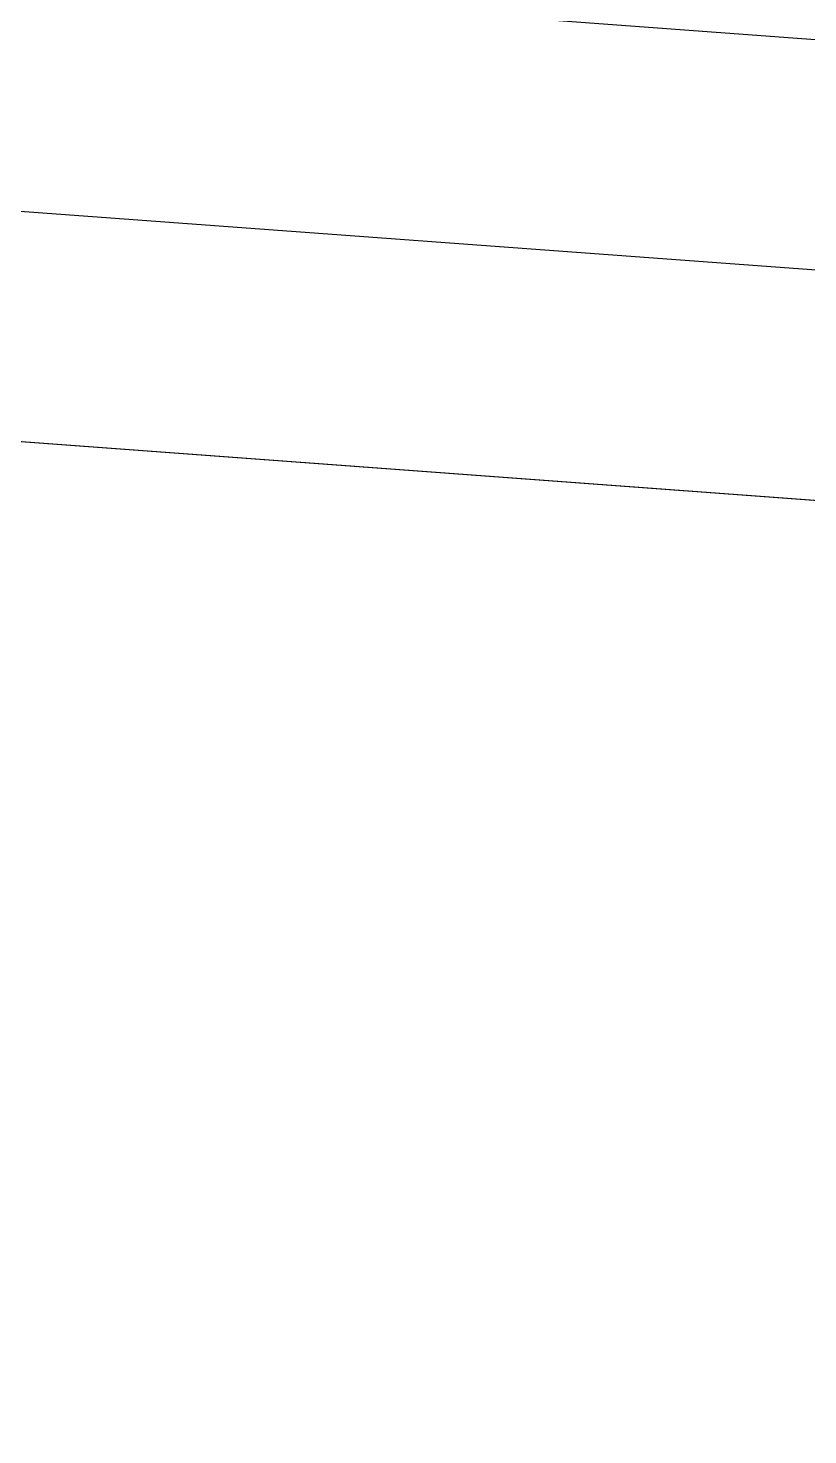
# Model space of a CAD drawing. Extents: x 529262 to 576451, y 2694391 to 2717535.
# Drawn here: x 564833.4 to 564894.5, y 2710132.2 to 2710242.4 of the extents above; entities that cross this region are included whole.
import ezdxf
from ezdxf.xclip import XClip

# ---------------------------------------------------------------- set-up
doc = ezdxf.new("R2010")
doc.units = 0
doc.header["$XCLIPFRAME"] = 0
for name, color, linetype in [('PP-COM', 7, 'Continuous'), ('RD-中线', 40, 'Continuous'), ('RD-红线', 7, 'Continuous')]:
    doc.layers.add(name, color=color, linetype=linetype)

# ---------------------------------------------------------------- blocks, each defined once
blk = doc.blocks.new('A$C19FD0107')
at = {"layer": 'RD-中线', "color": 8, "linetype": 'Continuous', "flags": 128}
blk.add_lwpolyline([(-6335.34, 15847.56, -0.022733), (-6280.83, 15846.02), (-5863.74, 15815.18, 0.013451), (-5702.53, 15807.61), (-5575.3, 15805.07, -0.027271), (-5520.95, 15801.01, -0.00117), (-5519.09, 15800.76), (-5286.59, 15769.48, 0.015336), (-5256.09, 15766.32), (-4915.64, 15741.63)], format="xyb", dxfattribs=at)
at = {"layer": 'RD-红线', "color": 8, "linetype": 'Continuous', "flags": 128}
for points in [[(-6177.82, 15856.46), (-5862.41, 15833.13, 0.000219), (-5859.81, 15832.94), (-5859.69, 15832.93)], [(-6265.39, 15826.83), (-5865.06, 15797.23, 0.001254), (-5849.97, 15796.15)]]:
    blk.add_lwpolyline(points, format="xyb", dxfattribs=at)
blk.add_lwpolyline([(-6265.39, 15826.83), (-5984.48, 15806.06)], dxfattribs=at)

msp = doc.modelspace()

# ---------------------------------------------------------------- block references
at = {"layer": 'PP-COM'}
ref = msp.add_blockref('A$C19FD0107', (570997.993, 2694390.603), dxfattribs=at)
XClip(ref).set_block_clipping_path([(-9366.4383134884, 14428.6043910822), (-3328.4480743363, 17452.7484863754)])

doc.saveas('drawing.dxf')
